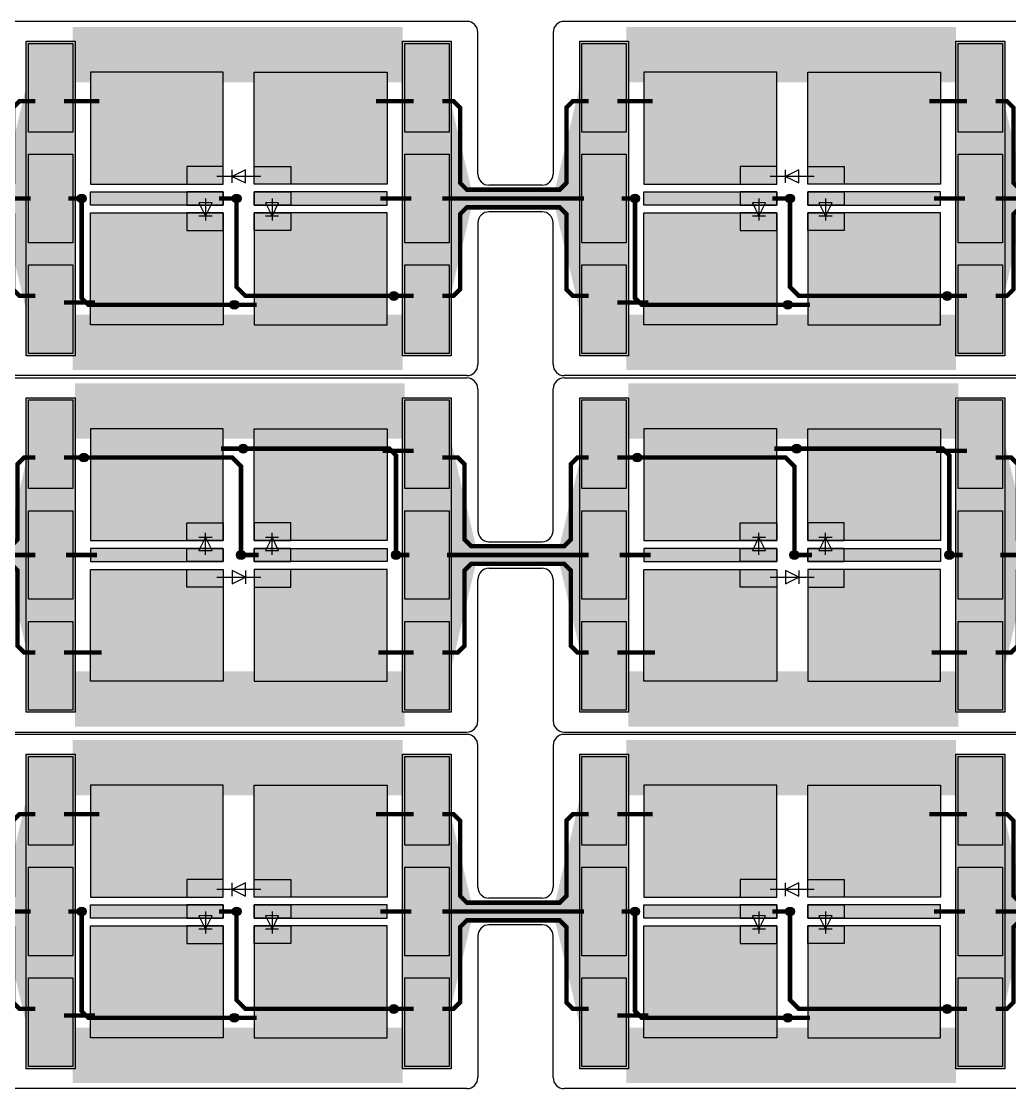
# Model space of a CAD drawing. Extents: x 1822 to 2392, y 725 to 1125.
# Drawn here: x 1992.88 to 2037.53, y 869.4 to 917.6 of the extents above; entities that cross this region are included whole.
import ezdxf

# ---------------------------------------------------------------- set-up
doc = ezdxf.new("R2010")
doc.units = 0
doc.header["$LTSCALE"] = 0.2
for name, color, linetype in [('BS', 1, 'CONTINUOUS'), ('Durchsteiger', 3, 'CONTINUOUS'), ('LED', 7, 'CONTINUOUS'), ('LS', 5, 'CONTINUOUS'), ('Rand', 6, 'CONTINUOUS')]:
    doc.layers.add(name, color=color, linetype=linetype)

msp = doc.modelspace()

# ---------------------------------------------------------------- hatches: boundary and pattern name
at = {"layer": 'BS'}
h = msp.add_hatch(color=256, dxfattribs=at)
h.paths.add_polyline_path([(1993.2, 902.6), (1995.2, 902.6), (1995.2, 906.6), (1993.2, 906.6)])
h.paths.add_polyline_path([(1993.2, 907.6), (1995.2, 907.6), (1995.2, 911.6), (1993.2, 911.6)])
h.paths.add_polyline_path([(1993.2, 912.6), (1995.2, 912.6), (1995.2, 916.6), (1993.2, 916.6)])
h = msp.add_hatch(color=256, dxfattribs=at)
h.paths.add_polyline_path([(2010.2, 902.6), (2012.2, 902.6), (2012.2, 906.6), (2010.2, 906.6)])
h.paths.add_polyline_path([(2010.2, 907.6), (2012.2, 907.6), (2012.2, 911.6), (2010.2, 911.6)])
h.paths.add_polyline_path([(2010.2, 912.6), (2012.2, 912.6), (2012.2, 916.6), (2010.2, 916.6)])
h = msp.add_hatch(color=256, dxfattribs=at)
h.paths.add_polyline_path([(2018.2, 902.6), (2020.2, 902.6), (2020.2, 906.6), (2018.2, 906.6)])
h.paths.add_polyline_path([(2018.2, 907.6), (2020.2, 907.6), (2020.2, 911.6), (2018.2, 911.6)])
h.paths.add_polyline_path([(2018.2, 912.6), (2020.2, 912.6), (2020.2, 916.6), (2018.2, 916.6)])
h = msp.add_hatch(color=256, dxfattribs=at)
h.paths.add_polyline_path([(2035.2, 902.6), (2037.2, 902.6), (2037.2, 906.6), (2035.2, 906.6)])
h.paths.add_polyline_path([(2035.2, 907.6), (2037.2, 907.6), (2037.2, 911.6), (2035.2, 911.6)])
h.paths.add_polyline_path([(2035.2, 912.6), (2037.2, 912.6), (2037.2, 916.6), (2035.2, 916.6)])
h = msp.add_hatch(color=256, dxfattribs=at)
h.paths.add_polyline_path([(2009.4, 903.9), (2009.4, 908.95), (2005.05, 908.95), (2005.05, 908.15), (2003.4, 908.15), (2003.4, 903.9)])
h.paths.add_polyline_path([(2009.4, 909.3), (2009.4, 909.9), (2005.05, 909.9), (2005.05, 909.3)])
h.paths.add_polyline_path([(2009.4, 910.25), (2009.4, 915.3), (2003.4, 915.3), (2003.4, 911.05), (2005.05, 911.05), (2005.05, 910.25)])
h.paths.add_polyline_path([(2000.35, 910.25), (2000.35, 911.05), (2002, 911.05), (2002, 915.3), (1996, 915.3), (1996, 910.25)])
h.paths.add_polyline_path([(2000.35, 909.3), (2000.35, 909.9), (1996, 909.9), (1996, 909.3)])
h.paths.add_polyline_path([(2002, 903.9), (2002, 908.15), (2000.35, 908.15), (2000.35, 908.95), (1996, 908.95), (1996, 903.9)])
h.paths.add_polyline_path([(2002, 908.15), (2002, 908.95), (2001.275, 908.95), (2001.2, 908.8), (2001.125, 908.95), (2000.35, 908.95), (2000.35, 908.15)], flags=17)
h.paths.add_polyline_path([(2002, 909.3), (2002, 909.9), (2000.35, 909.9), (2000.35, 909.3), (2000.95, 909.3), (2000.9, 909.4), (2001.5, 909.4), (2001.45, 909.3)])
h.paths.add_polyline_path([(2002, 910.25), (2002, 911.05), (2000.35, 911.05), (2000.35, 910.25)], flags=17)
h.paths.add_polyline_path([(2005.05, 910.25), (2005.05, 911.05), (2003.4, 911.05), (2003.4, 910.25)], flags=16)
h.paths.add_polyline_path([(2005.05, 909.3), (2005.05, 909.9), (2003.4, 909.9), (2003.4, 909.3), (2003.95, 909.3), (2003.9, 909.4), (2004.5, 909.4), (2004.45, 909.3)])
h.paths.add_polyline_path([(2005.05, 908.15), (2005.05, 908.95), (2004.275, 908.95), (2004.2, 908.8), (2004.125, 908.95), (2003.4, 908.95), (2003.4, 908.15)], flags=17)
h = msp.add_hatch(color=256, dxfattribs=at)
h.paths.add_polyline_path([(2034.4, 903.9), (2034.4, 908.95), (2030.05, 908.95), (2030.05, 908.15), (2028.4, 908.15), (2028.4, 903.9)])
h.paths.add_polyline_path([(2034.4, 909.3), (2034.4, 909.9), (2030.05, 909.9), (2030.05, 909.3)])
h.paths.add_polyline_path([(2034.4, 910.25), (2034.4, 915.3), (2028.4, 915.3), (2028.4, 911.05), (2030.05, 911.05), (2030.05, 910.25)])
h.paths.add_polyline_path([(2025.35, 910.25), (2025.35, 911.05), (2027, 911.05), (2027, 915.3), (2021, 915.3), (2021, 910.25)])
h.paths.add_polyline_path([(2025.35, 909.3), (2025.35, 909.9), (2021, 909.9), (2021, 909.3)])
h.paths.add_polyline_path([(2027, 903.9), (2027, 908.15), (2025.35, 908.15), (2025.35, 908.95), (2021, 908.95), (2021, 903.9)])
h.paths.add_polyline_path([(2027, 908.15), (2027, 908.95), (2026.275, 908.95), (2026.2, 908.8), (2026.125, 908.95), (2025.35, 908.95), (2025.35, 908.15)], flags=17)
h.paths.add_polyline_path([(2027, 909.3), (2027, 909.9), (2025.35, 909.9), (2025.35, 909.3), (2025.95, 909.3), (2025.9, 909.4), (2026.5, 909.4), (2026.45, 909.3)])
h.paths.add_polyline_path([(2027, 910.25), (2027, 911.05), (2025.35, 911.05), (2025.35, 910.25)], flags=17)
h.paths.add_polyline_path([(2030.05, 910.25), (2030.05, 911.05), (2028.4, 911.05), (2028.4, 910.25)], flags=16)
h.paths.add_polyline_path([(2030.05, 909.3), (2030.05, 909.9), (2028.4, 909.9), (2028.4, 909.3), (2028.95, 909.3), (2028.9, 909.4), (2029.5, 909.4), (2029.45, 909.3)])
h.paths.add_polyline_path([(2030.05, 908.15), (2030.05, 908.95), (2029.275, 908.95), (2029.2, 908.8), (2029.125, 908.95), (2028.4, 908.95), (2028.4, 908.15)], flags=17)
h = msp.add_hatch(color=256, dxfattribs=at)
h.paths.add_polyline_path([(1995.2, 900.5), (1993.2, 900.5), (1993.2, 896.5), (1995.2, 896.5)])
h.paths.add_polyline_path([(1995.2, 895.5), (1993.2, 895.5), (1993.2, 891.5), (1995.2, 891.5)])
h.paths.add_polyline_path([(1995.2, 890.5), (1993.2, 890.5), (1993.2, 886.5), (1995.2, 886.5)])
h = msp.add_hatch(color=256, dxfattribs=at)
h.paths.add_polyline_path([(2012.2, 900.5), (2010.2, 900.5), (2010.2, 896.5), (2012.2, 896.5)])
h.paths.add_polyline_path([(2012.2, 895.5), (2010.2, 895.5), (2010.2, 891.5), (2012.2, 891.5)])
h.paths.add_polyline_path([(2012.2, 890.5), (2010.2, 890.5), (2010.2, 886.5), (2012.2, 886.5)])
h = msp.add_hatch(color=256, dxfattribs=at)
h.paths.add_polyline_path([(2020.2, 900.5), (2018.2, 900.5), (2018.2, 896.5), (2020.2, 896.5)])
h.paths.add_polyline_path([(2020.2, 895.5), (2018.2, 895.5), (2018.2, 891.5), (2020.2, 891.5)])
h.paths.add_polyline_path([(2020.2, 890.5), (2018.2, 890.5), (2018.2, 886.5), (2020.2, 886.5)])
h = msp.add_hatch(color=256, dxfattribs=at)
h.paths.add_polyline_path([(2037.2, 900.5), (2035.2, 900.5), (2035.2, 896.5), (2037.2, 896.5)])
h.paths.add_polyline_path([(2037.2, 895.5), (2035.2, 895.5), (2035.2, 891.5), (2037.2, 891.5)])
h.paths.add_polyline_path([(2037.2, 890.5), (2035.2, 890.5), (2035.2, 886.5), (2037.2, 886.5)])
h = msp.add_hatch(color=256, dxfattribs=at)
h.paths.add_polyline_path([(1996, 899.2), (1996, 894.15), (2000.35, 894.15), (2000.35, 894.95), (2002, 894.95), (2002, 899.2)])
h.paths.add_polyline_path([(1996, 893.8), (1996, 893.2), (2000.35, 893.2), (2000.35, 893.8)])
h.paths.add_polyline_path([(1996, 892.85), (1996, 887.8), (2002, 887.8), (2002, 892.05), (2000.35, 892.05), (2000.35, 892.85)])
h.paths.add_polyline_path([(2005.05, 892.85), (2005.05, 892.05), (2003.4, 892.05), (2003.4, 887.8), (2009.4, 887.8), (2009.4, 892.85)])
h.paths.add_polyline_path([(2005.05, 893.8), (2005.05, 893.2), (2009.4, 893.2), (2009.4, 893.8)])
h.paths.add_polyline_path([(2003.4, 899.2), (2003.4, 894.95), (2005.05, 894.95), (2005.05, 894.15), (2009.4, 894.15), (2009.4, 899.2)])
h.paths.add_polyline_path([(2003.4, 894.95), (2003.4, 894.15), (2004.125, 894.15), (2004.2, 894.3), (2004.275, 894.15), (2005.05, 894.15), (2005.05, 894.95)], flags=17)
h.paths.add_polyline_path([(2003.4, 893.8), (2003.4, 893.2), (2005.05, 893.2), (2005.05, 893.8), (2004.45, 893.8), (2004.5, 893.7), (2003.9, 893.7), (2003.95, 893.8)])
h.paths.add_polyline_path([(2003.4, 892.85), (2003.4, 892.05), (2005.05, 892.05), (2005.05, 892.85)], flags=17)
h.paths.add_polyline_path([(2000.35, 892.85), (2000.35, 892.05), (2002, 892.05), (2002, 892.85)], flags=16)
h.paths.add_polyline_path([(2000.35, 893.8), (2000.35, 893.2), (2002, 893.2), (2002, 893.8), (2001.45, 893.8), (2001.5, 893.7), (2000.9, 893.7), (2000.95, 893.8)])
h.paths.add_polyline_path([(2000.35, 894.95), (2000.35, 894.15), (2001.125, 894.15), (2001.2, 894.3), (2001.275, 894.15), (2002, 894.15), (2002, 894.95)], flags=17)
h = msp.add_hatch(color=256, dxfattribs=at)
h.paths.add_polyline_path([(2021, 899.2), (2021, 894.15), (2025.35, 894.15), (2025.35, 894.95), (2027, 894.95), (2027, 899.2)])
h.paths.add_polyline_path([(2021, 893.8), (2021, 893.2), (2025.35, 893.2), (2025.35, 893.8)])
h.paths.add_polyline_path([(2021, 892.85), (2021, 887.8), (2027, 887.8), (2027, 892.05), (2025.35, 892.05), (2025.35, 892.85)])
h.paths.add_polyline_path([(2030.05, 892.85), (2030.05, 892.05), (2028.4, 892.05), (2028.4, 887.8), (2034.4, 887.8), (2034.4, 892.85)])
h.paths.add_polyline_path([(2030.05, 893.8), (2030.05, 893.2), (2034.4, 893.2), (2034.4, 893.8)])
h.paths.add_polyline_path([(2028.4, 899.2), (2028.4, 894.95), (2030.05, 894.95), (2030.05, 894.15), (2034.4, 894.15), (2034.4, 899.2)])
h.paths.add_polyline_path([(2028.4, 894.95), (2028.4, 894.15), (2029.125, 894.15), (2029.2, 894.3), (2029.275, 894.15), (2030.05, 894.15), (2030.05, 894.95)], flags=17)
h.paths.add_polyline_path([(2028.4, 893.8), (2028.4, 893.2), (2030.05, 893.2), (2030.05, 893.8), (2029.45, 893.8), (2029.5, 893.7), (2028.9, 893.7), (2028.95, 893.8)])
h.paths.add_polyline_path([(2028.4, 892.85), (2028.4, 892.05), (2030.05, 892.05), (2030.05, 892.85)], flags=17)
h.paths.add_polyline_path([(2025.35, 892.85), (2025.35, 892.05), (2027, 892.05), (2027, 892.85)], flags=16)
h.paths.add_polyline_path([(2025.35, 893.8), (2025.35, 893.2), (2027, 893.2), (2027, 893.8), (2026.45, 893.8), (2026.5, 893.7), (2025.9, 893.7), (2025.95, 893.8)])
h.paths.add_polyline_path([(2025.35, 894.95), (2025.35, 894.15), (2026.125, 894.15), (2026.2, 894.3), (2026.275, 894.15), (2027, 894.15), (2027, 894.95)], flags=17)
h = msp.add_hatch(color=256, dxfattribs=at)
h.paths.add_polyline_path([(1993.2, 870.4), (1995.2, 870.4), (1995.2, 874.4), (1993.2, 874.4)])
h.paths.add_polyline_path([(1993.2, 875.4), (1995.2, 875.4), (1995.2, 879.4), (1993.2, 879.4)])
h.paths.add_polyline_path([(1993.2, 880.4), (1995.2, 880.4), (1995.2, 884.4), (1993.2, 884.4)])
h = msp.add_hatch(color=256, dxfattribs=at)
h.paths.add_polyline_path([(2010.2, 870.4), (2012.2, 870.4), (2012.2, 874.4), (2010.2, 874.4)])
h.paths.add_polyline_path([(2010.2, 875.4), (2012.2, 875.4), (2012.2, 879.4), (2010.2, 879.4)])
h.paths.add_polyline_path([(2010.2, 880.4), (2012.2, 880.4), (2012.2, 884.4), (2010.2, 884.4)])
h = msp.add_hatch(color=256, dxfattribs=at)
h.paths.add_polyline_path([(2018.2, 870.4), (2020.2, 870.4), (2020.2, 874.4), (2018.2, 874.4)])
h.paths.add_polyline_path([(2018.2, 875.4), (2020.2, 875.4), (2020.2, 879.4), (2018.2, 879.4)])
h.paths.add_polyline_path([(2018.2, 880.4), (2020.2, 880.4), (2020.2, 884.4), (2018.2, 884.4)])
h = msp.add_hatch(color=256, dxfattribs=at)
h.paths.add_polyline_path([(2035.2, 870.4), (2037.2, 870.4), (2037.2, 874.4), (2035.2, 874.4)])
h.paths.add_polyline_path([(2035.2, 875.4), (2037.2, 875.4), (2037.2, 879.4), (2035.2, 879.4)])
h.paths.add_polyline_path([(2035.2, 880.4), (2037.2, 880.4), (2037.2, 884.4), (2035.2, 884.4)])
h = msp.add_hatch(color=256, dxfattribs=at)
h.paths.add_polyline_path([(2009.4, 871.7), (2009.4, 876.75), (2005.05, 876.75), (2005.05, 875.95), (2003.4, 875.95), (2003.4, 871.7)])
h.paths.add_polyline_path([(2009.4, 877.1), (2009.4, 877.7), (2005.05, 877.7), (2005.05, 877.1)])
h.paths.add_polyline_path([(2009.4, 878.05), (2009.4, 883.1), (2003.4, 883.1), (2003.4, 878.85), (2005.05, 878.85), (2005.05, 878.05)])
h.paths.add_polyline_path([(2000.35, 878.05), (2000.35, 878.85), (2002, 878.85), (2002, 883.1), (1996, 883.1), (1996, 878.05)])
h.paths.add_polyline_path([(2000.35, 877.1), (2000.35, 877.7), (1996, 877.7), (1996, 877.1)])
h.paths.add_polyline_path([(2002, 871.7), (2002, 875.95), (2000.35, 875.95), (2000.35, 876.75), (1996, 876.75), (1996, 871.7)])
h.paths.add_polyline_path([(2002, 875.95), (2002, 876.75), (2001.275, 876.75), (2001.2, 876.6), (2001.125, 876.75), (2000.35, 876.75), (2000.35, 875.95)], flags=17)
h.paths.add_polyline_path([(2002, 877.1), (2002, 877.7), (2000.35, 877.7), (2000.35, 877.1), (2000.95, 877.1), (2000.9, 877.2), (2001.5, 877.2), (2001.45, 877.1)])
h.paths.add_polyline_path([(2002, 878.05), (2002, 878.85), (2000.35, 878.85), (2000.35, 878.05)], flags=17)
h.paths.add_polyline_path([(2005.05, 878.05), (2005.05, 878.85), (2003.4, 878.85), (2003.4, 878.05)], flags=16)
h.paths.add_polyline_path([(2005.05, 877.1), (2005.05, 877.7), (2003.4, 877.7), (2003.4, 877.1), (2003.95, 877.1), (2003.9, 877.2), (2004.5, 877.2), (2004.45, 877.1)])
h.paths.add_polyline_path([(2005.05, 875.95), (2005.05, 876.75), (2004.275, 876.75), (2004.2, 876.6), (2004.125, 876.75), (2003.4, 876.75), (2003.4, 875.95)], flags=17)
h = msp.add_hatch(color=256, dxfattribs=at)
h.paths.add_polyline_path([(2034.4, 871.7), (2034.4, 876.75), (2030.05, 876.75), (2030.05, 875.95), (2028.4, 875.95), (2028.4, 871.7)])
h.paths.add_polyline_path([(2034.4, 877.1), (2034.4, 877.7), (2030.05, 877.7), (2030.05, 877.1)])
h.paths.add_polyline_path([(2034.4, 878.05), (2034.4, 883.1), (2028.4, 883.1), (2028.4, 878.85), (2030.05, 878.85), (2030.05, 878.05)])
h.paths.add_polyline_path([(2025.35, 878.05), (2025.35, 878.85), (2027, 878.85), (2027, 883.1), (2021, 883.1), (2021, 878.05)])
h.paths.add_polyline_path([(2025.35, 877.1), (2025.35, 877.7), (2021, 877.7), (2021, 877.1)])
h.paths.add_polyline_path([(2027, 871.7), (2027, 875.95), (2025.35, 875.95), (2025.35, 876.75), (2021, 876.75), (2021, 871.7)])
h.paths.add_polyline_path([(2027, 875.95), (2027, 876.75), (2026.275, 876.75), (2026.2, 876.6), (2026.125, 876.75), (2025.35, 876.75), (2025.35, 875.95)], flags=17)
h.paths.add_polyline_path([(2027, 877.1), (2027, 877.7), (2025.35, 877.7), (2025.35, 877.1), (2025.95, 877.1), (2025.9, 877.2), (2026.5, 877.2), (2026.45, 877.1)])
h.paths.add_polyline_path([(2027, 878.05), (2027, 878.85), (2025.35, 878.85), (2025.35, 878.05)], flags=17)
h.paths.add_polyline_path([(2030.05, 878.05), (2030.05, 878.85), (2028.4, 878.85), (2028.4, 878.05)], flags=16)
h.paths.add_polyline_path([(2030.05, 877.1), (2030.05, 877.7), (2028.4, 877.7), (2028.4, 877.1), (2028.95, 877.1), (2028.9, 877.2), (2029.5, 877.2), (2029.45, 877.1)])
h.paths.add_polyline_path([(2030.05, 875.95), (2030.05, 876.75), (2029.275, 876.75), (2029.2, 876.6), (2029.125, 876.75), (2028.4, 876.75), (2028.4, 875.95)], flags=17)
at = {"layer": 'Durchsteiger'}
for points in [[(1995.6, 909.4, 1), (1995.6, 909.8, 1)], [(2002.6, 909.4, 1), (2002.6, 909.8, 1)], [(2020.6, 909.4, 1), (2020.6, 909.8, 1)], [(2027.6, 909.4, 1), (2027.6, 909.8, 1)], [(2009.7, 905, 1), (2009.7, 905.4, 1)], [(2034.7, 905, 1), (2034.7, 905.4, 1)], [(2002.5, 904.6, 1), (2002.5, 905, 1)], [(2027.5, 904.6, 1), (2027.5, 905, 1)], [(2002.9, 898.5, 1), (2002.9, 898.1, 1)], [(2027.9, 898.5, 1), (2027.9, 898.1, 1)], [(1995.7, 898.1, 1), (1995.7, 897.7, 1)], [(2020.7, 898.1, 1), (2020.7, 897.7, 1)], [(2002.8, 893.7, 1), (2002.8, 893.3, 1)], [(2009.8, 893.7, 1), (2009.8, 893.3, 1)], [(2027.8, 893.7, 1), (2027.8, 893.3, 1)], [(2034.8, 893.7, 1), (2034.8, 893.3, 1)], [(1995.6, 877.2, 1), (1995.6, 877.6, 1)], [(2002.6, 877.2, 1), (2002.6, 877.6, 1)], [(2020.6, 877.2, 1), (2020.6, 877.6, 1)], [(2027.6, 877.2, 1), (2027.6, 877.6, 1)], [(2009.7, 872.8, 1), (2009.7, 873.2, 1)], [(2034.7, 872.8, 1), (2034.7, 873.2, 1)], [(2002.5, 872.4, 1), (2002.5, 872.8, 1)], [(2027.5, 872.4, 1), (2027.5, 872.8, 1)]]:
    msp.add_hatch(color=256, dxfattribs=at).paths.add_polyline_path(points)
at = {"layer": 'LS'}
for points in [[(1995.3, 916.7), (1993.1, 916.7), (1993.1, 902.5), (1995.3, 902.5)], [(2012.3, 916.7), (2010.1, 916.7), (2010.1, 902.5), (2012.3, 902.5)], [(2020.3, 916.7), (2018.1, 916.7), (2018.1, 902.5), (2020.3, 902.5)], [(2037.3, 916.7), (2035.1, 916.7), (2035.1, 902.5), (2037.3, 902.5)], [(1995.3, 900.6), (1993.1, 900.6), (1993.1, 886.4), (1995.3, 886.4)], [(2012.3, 900.6), (2010.1, 900.6), (2010.1, 886.4), (2012.3, 886.4)], [(2020.3, 900.6), (2018.1, 900.6), (2018.1, 886.4), (2020.3, 886.4)], [(2037.3, 900.6), (2035.1, 900.6), (2035.1, 886.4), (2037.3, 886.4)], [(1995.3, 884.5), (1993.1, 884.5), (1993.1, 870.3), (1995.3, 870.3)], [(2012.3, 884.5), (2010.1, 884.5), (2010.1, 870.3), (2012.3, 870.3)], [(2020.3, 884.5), (2018.1, 884.5), (2018.1, 870.3), (2020.3, 870.3)], [(2037.3, 884.5), (2035.1, 884.5), (2035.1, 870.3), (2037.3, 870.3)]]:
    msp.add_hatch(color=256, dxfattribs=at).paths.add_polyline_path(points)

# ---------------------------------------------------------------- linework, layer by layer
at = {"layer": 'BS'}
for p, q in [((2002.8, 909.6), (2002.6, 909.6)), ((2002.7, 909.7), (2002.7, 909.5)), ((2027.8, 909.6), (2027.6, 909.6)), ((2027.7, 909.7), (2027.7, 909.5)), ((2002.6, 893.5), (2002.8, 893.5)), ((2002.7, 893.4), (2002.7, 893.6)), ((2027.6, 893.5), (2027.8, 893.5)), ((2027.7, 893.4), (2027.7, 893.6)), ((2002.8, 877.4), (2002.6, 877.4)), ((2002.7, 877.5), (2002.7, 877.3)), ((2027.8, 877.4), (2027.6, 877.4)), ((2027.7, 877.5), (2027.7, 877.3))]:
    msp.add_line(p, q, dxfattribs=at)
for points in [[(1995.2, 916.6), (1995.2, 912.6), (1993.2, 912.6), (1993.2, 916.6)], [(2012.2, 916.6), (2012.2, 912.6), (2010.2, 912.6), (2010.2, 916.6)], [(2020.2, 916.6), (2020.2, 912.6), (2018.2, 912.6), (2018.2, 916.6)], [(2037.2, 916.6), (2037.2, 912.6), (2035.2, 912.6), (2035.2, 916.6)], [(2002, 910.25), (2002, 915.3), (1996, 915.3), (1996, 910.25)], [(2003.4, 910.25), (2003.4, 915.3), (2009.4, 915.3), (2009.4, 910.25)], [(2027, 910.25), (2027, 915.3), (2021, 915.3), (2021, 910.25)], [(2028.4, 910.25), (2028.4, 915.3), (2034.4, 915.3), (2034.4, 910.25)], [(1995.2, 911.6), (1995.2, 907.6), (1993.2, 907.6), (1993.2, 911.6)], [(2012.2, 911.6), (2012.2, 907.6), (2010.2, 907.6), (2010.2, 911.6)], [(2020.2, 911.6), (2020.2, 907.6), (2018.2, 907.6), (2018.2, 911.6)], [(2037.2, 911.6), (2037.2, 907.6), (2035.2, 907.6), (2035.2, 911.6)], [(2000.35, 911.05), (2000.35, 910.25), (2002, 910.25), (2002, 911.05)], [(2005.05, 911.05), (2005.05, 910.25), (2003.4, 910.25), (2003.4, 911.05)], [(2025.35, 911.05), (2025.35, 910.25), (2027, 910.25), (2027, 911.05)], [(2030.05, 911.05), (2030.05, 910.25), (2028.4, 910.25), (2028.4, 911.05)], [(2002, 909.9), (2002, 909.3), (1996, 909.3), (1996, 909.9)], [(2000.35, 909.9), (2000.35, 909.3), (2002, 909.3), (2002, 909.9)], [(2005.05, 909.9), (2005.05, 909.3), (2003.4, 909.3), (2003.4, 909.9)], [(2003.4, 909.9), (2003.4, 909.3), (2009.4, 909.3), (2009.4, 909.9)], [(2027, 909.9), (2027, 909.3), (2021, 909.3), (2021, 909.9)], [(2025.35, 909.9), (2025.35, 909.3), (2027, 909.3), (2027, 909.9)], [(2030.05, 909.9), (2030.05, 909.3), (2028.4, 909.3), (2028.4, 909.9)], [(2028.4, 909.9), (2028.4, 909.3), (2034.4, 909.3), (2034.4, 909.9)], [(2002, 908.95), (2002, 903.9), (1996, 903.9), (1996, 908.95)], [(2000.35, 908.95), (2000.35, 908.15), (2002, 908.15), (2002, 908.95)], [(2005.05, 908.95), (2005.05, 908.15), (2003.4, 908.15), (2003.4, 908.95)], [(2003.4, 908.95), (2003.4, 903.9), (2009.4, 903.9), (2009.4, 908.95)], [(2027, 908.95), (2027, 903.9), (2021, 903.9), (2021, 908.95)], [(2025.35, 908.95), (2025.35, 908.15), (2027, 908.15), (2027, 908.95)], [(2030.05, 908.95), (2030.05, 908.15), (2028.4, 908.15), (2028.4, 908.95)], [(2028.4, 908.95), (2028.4, 903.9), (2034.4, 903.9), (2034.4, 908.95)], [(1995.2, 906.6), (1995.2, 902.6), (1993.2, 902.6), (1993.2, 906.6)], [(2012.2, 906.6), (2012.2, 902.6), (2010.2, 902.6), (2010.2, 906.6)], [(2020.2, 906.6), (2020.2, 902.6), (2018.2, 902.6), (2018.2, 906.6)], [(2037.2, 906.6), (2037.2, 902.6), (2035.2, 902.6), (2035.2, 906.6)], [(1993.2, 896.5), (1993.2, 900.5), (1995.2, 900.5), (1995.2, 896.5)], [(2010.2, 896.5), (2010.2, 900.5), (2012.2, 900.5), (2012.2, 896.5)], [(2018.2, 896.5), (2018.2, 900.5), (2020.2, 900.5), (2020.2, 896.5)], [(2035.2, 896.5), (2035.2, 900.5), (2037.2, 900.5), (2037.2, 896.5)], [(2002, 894.15), (2002, 899.2), (1996, 899.2), (1996, 894.15)], [(2003.4, 894.15), (2003.4, 899.2), (2009.4, 899.2), (2009.4, 894.15)], [(2027, 894.15), (2027, 899.2), (2021, 899.2), (2021, 894.15)], [(2028.4, 894.15), (2028.4, 899.2), (2034.4, 899.2), (2034.4, 894.15)], [(1993.2, 891.5), (1993.2, 895.5), (1995.2, 895.5), (1995.2, 891.5)], [(2010.2, 891.5), (2010.2, 895.5), (2012.2, 895.5), (2012.2, 891.5)], [(2018.2, 891.5), (2018.2, 895.5), (2020.2, 895.5), (2020.2, 891.5)], [(2035.2, 891.5), (2035.2, 895.5), (2037.2, 895.5), (2037.2, 891.5)], [(2000.35, 894.15), (2000.35, 894.95), (2002, 894.95), (2002, 894.15)], [(2005.05, 894.15), (2005.05, 894.95), (2003.4, 894.95), (2003.4, 894.15)], [(2025.35, 894.15), (2025.35, 894.95), (2027, 894.95), (2027, 894.15)], [(2030.05, 894.15), (2030.05, 894.95), (2028.4, 894.95), (2028.4, 894.15)], [(2002, 893.2), (2002, 893.8), (1996, 893.8), (1996, 893.2)], [(2000.35, 893.2), (2000.35, 893.8), (2002, 893.8), (2002, 893.2)], [(2005.05, 893.2), (2005.05, 893.8), (2003.4, 893.8), (2003.4, 893.2)], [(2003.4, 893.2), (2003.4, 893.8), (2009.4, 893.8), (2009.4, 893.2)], [(2027, 893.2), (2027, 893.8), (2021, 893.8), (2021, 893.2)], [(2025.35, 893.2), (2025.35, 893.8), (2027, 893.8), (2027, 893.2)], [(2030.05, 893.2), (2030.05, 893.8), (2028.4, 893.8), (2028.4, 893.2)], [(2028.4, 893.2), (2028.4, 893.8), (2034.4, 893.8), (2034.4, 893.2)], [(2002, 892.85), (2002, 887.8), (1996, 887.8), (1996, 892.85)], [(2000.35, 892.05), (2000.35, 892.85), (2002, 892.85), (2002, 892.05)], [(2005.05, 892.05), (2005.05, 892.85), (2003.4, 892.85), (2003.4, 892.05)], [(2003.4, 892.85), (2003.4, 887.8), (2009.4, 887.8), (2009.4, 892.85)], [(2027, 892.85), (2027, 887.8), (2021, 887.8), (2021, 892.85)], [(2025.35, 892.05), (2025.35, 892.85), (2027, 892.85), (2027, 892.05)], [(2030.05, 892.05), (2030.05, 892.85), (2028.4, 892.85), (2028.4, 892.05)], [(2028.4, 892.85), (2028.4, 887.8), (2034.4, 887.8), (2034.4, 892.85)], [(1993.2, 886.5), (1993.2, 890.5), (1995.2, 890.5), (1995.2, 886.5)], [(2010.2, 886.5), (2010.2, 890.5), (2012.2, 890.5), (2012.2, 886.5)], [(2018.2, 886.5), (2018.2, 890.5), (2020.2, 890.5), (2020.2, 886.5)], [(2035.2, 886.5), (2035.2, 890.5), (2037.2, 890.5), (2037.2, 886.5)], [(1995.2, 884.4), (1995.2, 880.4), (1993.2, 880.4), (1993.2, 884.4)], [(2012.2, 884.4), (2012.2, 880.4), (2010.2, 880.4), (2010.2, 884.4)], [(2020.2, 884.4), (2020.2, 880.4), (2018.2, 880.4), (2018.2, 884.4)], [(2037.2, 884.4), (2037.2, 880.4), (2035.2, 880.4), (2035.2, 884.4)], [(2002, 878.05), (2002, 883.1), (1996, 883.1), (1996, 878.05)], [(2003.4, 878.05), (2003.4, 883.1), (2009.4, 883.1), (2009.4, 878.05)], [(2027, 878.05), (2027, 883.1), (2021, 883.1), (2021, 878.05)], [(2028.4, 878.05), (2028.4, 883.1), (2034.4, 883.1), (2034.4, 878.05)], [(1995.2, 879.4), (1995.2, 875.4), (1993.2, 875.4), (1993.2, 879.4)], [(2012.2, 879.4), (2012.2, 875.4), (2010.2, 875.4), (2010.2, 879.4)], [(2020.2, 879.4), (2020.2, 875.4), (2018.2, 875.4), (2018.2, 879.4)], [(2037.2, 879.4), (2037.2, 875.4), (2035.2, 875.4), (2035.2, 879.4)], [(2000.35, 878.85), (2000.35, 878.05), (2002, 878.05), (2002, 878.85)], [(2005.05, 878.85), (2005.05, 878.05), (2003.4, 878.05), (2003.4, 878.85)], [(2025.35, 878.85), (2025.35, 878.05), (2027, 878.05), (2027, 878.85)], [(2030.05, 878.85), (2030.05, 878.05), (2028.4, 878.05), (2028.4, 878.85)], [(2002, 877.7), (2002, 877.1), (1996, 877.1), (1996, 877.7)], [(2000.35, 877.7), (2000.35, 877.1), (2002, 877.1), (2002, 877.7)], [(2005.05, 877.7), (2005.05, 877.1), (2003.4, 877.1), (2003.4, 877.7)], [(2003.4, 877.7), (2003.4, 877.1), (2009.4, 877.1), (2009.4, 877.7)], [(2027, 877.7), (2027, 877.1), (2021, 877.1), (2021, 877.7)], [(2025.35, 877.7), (2025.35, 877.1), (2027, 877.1), (2027, 877.7)], [(2030.05, 877.7), (2030.05, 877.1), (2028.4, 877.1), (2028.4, 877.7)], [(2028.4, 877.7), (2028.4, 877.1), (2034.4, 877.1), (2034.4, 877.7)], [(2002, 876.75), (2002, 871.7), (1996, 871.7), (1996, 876.75)], [(2000.35, 876.75), (2000.35, 875.95), (2002, 875.95), (2002, 876.75)], [(2005.05, 876.75), (2005.05, 875.95), (2003.4, 875.95), (2003.4, 876.75)], [(2003.4, 876.75), (2003.4, 871.7), (2009.4, 871.7), (2009.4, 876.75)], [(2027, 876.75), (2027, 871.7), (2021, 871.7), (2021, 876.75)], [(2025.35, 876.75), (2025.35, 875.95), (2027, 875.95), (2027, 876.75)], [(2030.05, 876.75), (2030.05, 875.95), (2028.4, 875.95), (2028.4, 876.75)], [(2028.4, 876.75), (2028.4, 871.7), (2034.4, 871.7), (2034.4, 876.75)], [(1995.2, 874.4), (1995.2, 870.4), (1993.2, 870.4), (1993.2, 874.4)], [(2012.2, 874.4), (2012.2, 870.4), (2010.2, 870.4), (2010.2, 874.4)], [(2020.2, 874.4), (2020.2, 870.4), (2018.2, 870.4), (2018.2, 874.4)], [(2037.2, 874.4), (2037.2, 870.4), (2035.2, 870.4), (2035.2, 874.4)]]:
    msp.add_lwpolyline(points, close=True, dxfattribs=at)
at = {"layer": 'BS', "const_width": 0.2}
for points in [[(1993.5, 914), (1992.8, 914), (1992.5, 913.7), (1992.5, 910.3), (1992.2, 910), (1990.3, 910)], [(1996.4, 914), (1994.8, 914)], [(2010.6, 914), (2008.9, 914)], [(2015.3, 910), (2013, 910), (2012.7, 910.3), (2012.7, 913.7), (2012.4, 914), (2011.9, 914)], [(2018.5, 914), (2017.8, 914), (2017.5, 913.7), (2017.5, 910.3), (2017.2, 910), (2015.3, 910)], [(2021.4, 914), (2019.8, 914)], [(2035.6, 914), (2033.9, 914)], [(2040.3, 910), (2038, 910), (2037.7, 910.3), (2037.7, 913.7), (2037.4, 914), (2036.9, 914)], [(1993.3, 909.6), (1990.3, 909.6)], [(1995.5, 909.6), (1995, 909.6)], [(2002.5, 909.6), (2001.8, 909.6)], [(2010.5, 909.6), (2009.1, 909.6)], [(2015.3, 909.6), (2011.9, 909.6)], [(2018.3, 909.6), (2015.3, 909.6)], [(2020.5, 909.6), (2020, 909.6)], [(2027.5, 909.6), (2026.8, 909.6)], [(2035.5, 909.6), (2034.1, 909.6)], [(2040.3, 909.6), (2036.9, 909.6)], [(1993.5, 905.2), (1992.8, 905.2), (1992.5, 905.5), (1992.5, 908.9), (1992.2, 909.2), (1990.3, 909.2)], [(2015.3, 909.2), (2013, 909.2), (2012.7, 908.9), (2012.7, 905.5), (2012.4, 905.2), (2011.9, 905.2)], [(2018.5, 905.2), (2017.8, 905.2), (2017.5, 905.5), (2017.5, 908.9), (2017.2, 909.2), (2015.3, 909.2)], [(2040.3, 909.2), (2038, 909.2), (2037.7, 908.9), (2037.7, 905.5), (2037.4, 905.2), (2036.9, 905.2)], [(2009.8, 905.2), (2010.6, 905.2)], [(2034.8, 905.2), (2035.6, 905.2)], [(1996.2, 904.9), (1994.8, 904.9)], [(2003.5, 904.8), (2002.6, 904.8)], [(2021.2, 904.9), (2019.8, 904.9)], [(2028.5, 904.8), (2027.6, 904.8)], [(1990.1, 893.9), (1992.4, 893.9), (1992.7, 894.2), (1992.7, 897.6), (1993, 897.9), (1993.5, 897.9)], [(1995.6, 897.9), (1994.8, 897.9)], [(2001.9, 898.3), (2002.8, 898.3)], [(2009.2, 898.2), (2010.6, 898.2)], [(2011.9, 897.9), (2012.6, 897.9), (2012.9, 897.6), (2012.9, 894.2), (2013.2, 893.9), (2015.1, 893.9)], [(2015.1, 893.9), (2017.4, 893.9), (2017.7, 894.2), (2017.7, 897.6), (2018, 897.9), (2018.5, 897.9)], [(2020.6, 897.9), (2019.8, 897.9)], [(2026.9, 898.3), (2027.8, 898.3)], [(2034.2, 898.2), (2035.6, 898.2)], [(2036.9, 897.9), (2037.6, 897.9), (2037.9, 897.6), (2037.9, 894.2), (2038.2, 893.9), (2040.1, 893.9)], [(1990.1, 893.5), (1993.5, 893.5)], [(1990.1, 893.1), (1992.4, 893.1), (1992.7, 892.8), (1992.7, 889.4), (1993, 889.1), (1993.5, 889.1)], [(1994.9, 893.5), (1996.3, 893.5)], [(2002.9, 893.5), (2003.6, 893.5)], [(2009.9, 893.5), (2010.4, 893.5)], [(2011.9, 889.1), (2012.6, 889.1), (2012.9, 889.4), (2012.9, 892.8), (2013.2, 893.1), (2015.1, 893.1)], [(2012.1, 893.5), (2015.1, 893.5)], [(2015.1, 893.5), (2018.5, 893.5)], [(2015.1, 893.1), (2017.4, 893.1), (2017.7, 892.8), (2017.7, 889.4), (2018, 889.1), (2018.5, 889.1)], [(2019.9, 893.5), (2021.3, 893.5)], [(2027.9, 893.5), (2028.6, 893.5)], [(2034.9, 893.5), (2035.4, 893.5)], [(2036.9, 889.1), (2037.6, 889.1), (2037.9, 889.4), (2037.9, 892.8), (2038.2, 893.1), (2040.1, 893.1)], [(2037.1, 893.5), (2040.1, 893.5)], [(1994.8, 889.1), (1996.5, 889.1)], [(2009, 889.1), (2010.6, 889.1)], [(2019.8, 889.1), (2021.5, 889.1)], [(2034, 889.1), (2035.6, 889.1)], [(1993.5, 881.8), (1992.8, 881.8), (1992.5, 881.5), (1992.5, 878.1), (1992.2, 877.8), (1990.3, 877.8)], [(1996.4, 881.8), (1994.8, 881.8)], [(2010.6, 881.8), (2008.9, 881.8)], [(2015.3, 877.8), (2013, 877.8), (2012.7, 878.1), (2012.7, 881.5), (2012.4, 881.8), (2011.9, 881.8)], [(2018.5, 881.8), (2017.8, 881.8), (2017.5, 881.5), (2017.5, 878.1), (2017.2, 877.8), (2015.3, 877.8)], [(2021.4, 881.8), (2019.8, 881.8)], [(2035.6, 881.8), (2033.9, 881.8)], [(2040.3, 877.8), (2038, 877.8), (2037.7, 878.1), (2037.7, 881.5), (2037.4, 881.8), (2036.9, 881.8)], [(1993.3, 877.4), (1990.3, 877.4)], [(1995.5, 877.4), (1995, 877.4)], [(2002.5, 877.4), (2001.8, 877.4)], [(2010.5, 877.4), (2009.1, 877.4)], [(2015.3, 877.4), (2011.9, 877.4)], [(2018.3, 877.4), (2015.3, 877.4)], [(2020.5, 877.4), (2020, 877.4)], [(2027.5, 877.4), (2026.8, 877.4)], [(2035.5, 877.4), (2034.1, 877.4)], [(2040.3, 877.4), (2036.9, 877.4)], [(1993.5, 873), (1992.8, 873), (1992.5, 873.3), (1992.5, 876.7), (1992.2, 877), (1990.3, 877)], [(2015.3, 877), (2013, 877), (2012.7, 876.7), (2012.7, 873.3), (2012.4, 873), (2011.9, 873)], [(2018.5, 873), (2017.8, 873), (2017.5, 873.3), (2017.5, 876.7), (2017.2, 877), (2015.3, 877)], [(2040.3, 877), (2038, 877), (2037.7, 876.7), (2037.7, 873.3), (2037.4, 873), (2036.9, 873)], [(2009.8, 873), (2010.6, 873)], [(2034.8, 873), (2035.6, 873)], [(1996.2, 872.7), (1994.8, 872.7)], [(2003.5, 872.6), (2002.6, 872.6)], [(2021.2, 872.7), (2019.8, 872.7)], [(2028.5, 872.6), (2027.6, 872.6)]]:
    msp.add_lwpolyline(points, dxfattribs=at)
at = {"layer": 'Durchsteiger'}
for centre in [(1995.6, 909.6), (2002.6, 909.6), (2020.6, 909.6), (2027.6, 909.6), (2009.7, 905.2), (2034.7, 905.2), (2002.5, 904.8), (2027.5, 904.8), (2002.9, 898.3), (2027.9, 898.3), (1995.7, 897.9), (2020.7, 897.9), (2002.8, 893.5), (2009.8, 893.5), (2027.8, 893.5), (2034.8, 893.5), (1995.6, 877.4), (2002.6, 877.4), (2020.6, 877.4), (2027.6, 877.4), (2009.7, 873), (2034.7, 873), (2002.5, 872.6), (2027.5, 872.6)]:
    msp.add_circle(centre, 0.2, dxfattribs=at)
at = {"layer": 'LED'}
for p, q in [((2003.7, 910.6), (2001.7, 910.6)), ((2003, 910.9), (2002.4, 910.6)), ((2002.4, 910.3), (2002.4, 910.9)), ((2002.4, 910.6), (2003, 910.3)), ((2003, 910.3), (2003, 910.9)), ((2028.7, 910.6), (2026.7, 910.6)), ((2028, 910.9), (2027.4, 910.6)), ((2027.4, 910.3), (2027.4, 910.9)), ((2027.4, 910.6), (2028, 910.3)), ((2028, 910.3), (2028, 910.9)), ((2001.2, 909.6), (2001.2, 908.6)), ((2004.2, 909.6), (2004.2, 908.6)), ((2026.2, 909.6), (2026.2, 908.6)), ((2029.2, 909.6), (2029.2, 908.6)), ((2001.5, 909.4), (2000.9, 909.4)), ((2000.9, 909.4), (2001.2, 908.8)), ((2001.2, 908.8), (2001.5, 909.4)), ((2004.5, 909.4), (2003.9, 909.4)), ((2003.9, 909.4), (2004.2, 908.8)), ((2004.2, 908.8), (2004.5, 909.4)), ((2026.5, 909.4), (2025.9, 909.4)), ((2025.9, 909.4), (2026.2, 908.8)), ((2026.2, 908.8), (2026.5, 909.4)), ((2029.5, 909.4), (2028.9, 909.4)), ((2028.9, 909.4), (2029.2, 908.8)), ((2029.2, 908.8), (2029.5, 909.4)), ((2001.5, 908.8), (2000.9, 908.8)), ((2004.5, 908.8), (2003.9, 908.8)), ((2026.5, 908.8), (2025.9, 908.8)), ((2029.5, 908.8), (2028.9, 908.8)), ((2001.2, 894.3), (2000.9, 893.7)), ((2000.9, 894.3), (2001.5, 894.3)), ((2001.2, 893.5), (2001.2, 894.5)), ((2001.5, 893.7), (2001.2, 894.3)), ((2004.2, 894.3), (2003.9, 893.7)), ((2003.9, 894.3), (2004.5, 894.3)), ((2004.2, 893.5), (2004.2, 894.5)), ((2004.5, 893.7), (2004.2, 894.3)), ((2026.2, 894.3), (2025.9, 893.7)), ((2025.9, 894.3), (2026.5, 894.3)), ((2026.2, 893.5), (2026.2, 894.5)), ((2026.5, 893.7), (2026.2, 894.3)), ((2029.2, 894.3), (2028.9, 893.7)), ((2028.9, 894.3), (2029.5, 894.3)), ((2029.2, 893.5), (2029.2, 894.5)), ((2029.5, 893.7), (2029.2, 894.3)), ((2000.9, 893.7), (2001.5, 893.7)), ((2003.9, 893.7), (2004.5, 893.7)), ((2025.9, 893.7), (2026.5, 893.7)), ((2028.9, 893.7), (2029.5, 893.7)), ((2002.4, 892.8), (2002.4, 892.2)), ((2003, 892.5), (2002.4, 892.8)), ((2003, 892.8), (2003, 892.2)), ((2027.4, 892.8), (2027.4, 892.2)), ((2028, 892.5), (2027.4, 892.8)), ((2028, 892.8), (2028, 892.2)), ((2001.7, 892.5), (2003.7, 892.5)), ((2002.4, 892.2), (2003, 892.5)), ((2026.7, 892.5), (2028.7, 892.5)), ((2027.4, 892.2), (2028, 892.5)), ((2003, 878.7), (2002.4, 878.4)), ((2002.4, 878.1), (2002.4, 878.7)), ((2003, 878.1), (2003, 878.7)), ((2028, 878.7), (2027.4, 878.4)), ((2027.4, 878.1), (2027.4, 878.7)), ((2028, 878.1), (2028, 878.7)), ((2003.7, 878.4), (2001.7, 878.4)), ((2002.4, 878.4), (2003, 878.1)), ((2028.7, 878.4), (2026.7, 878.4)), ((2027.4, 878.4), (2028, 878.1)), ((2001.2, 877.4), (2001.2, 876.4)), ((2004.2, 877.4), (2004.2, 876.4)), ((2026.2, 877.4), (2026.2, 876.4)), ((2029.2, 877.4), (2029.2, 876.4)), ((2001.5, 877.2), (2000.9, 877.2)), ((2000.9, 877.2), (2001.2, 876.6)), ((2001.2, 876.6), (2001.5, 877.2)), ((2004.5, 877.2), (2003.9, 877.2)), ((2003.9, 877.2), (2004.2, 876.6)), ((2004.2, 876.6), (2004.5, 877.2)), ((2026.5, 877.2), (2025.9, 877.2)), ((2025.9, 877.2), (2026.2, 876.6)), ((2026.2, 876.6), (2026.5, 877.2)), ((2029.5, 877.2), (2028.9, 877.2)), ((2028.9, 877.2), (2029.2, 876.6)), ((2029.2, 876.6), (2029.5, 877.2)), ((2001.5, 876.6), (2000.9, 876.6)), ((2004.5, 876.6), (2003.9, 876.6)), ((2026.5, 876.6), (2025.9, 876.6)), ((2029.5, 876.6), (2028.9, 876.6))]:
    msp.add_line(p, q, dxfattribs=at)
at = {"layer": 'LS'}
for points, const_width in [([(2010.1, 916.1), (1995.2, 916.1)], 2.5), ([(2035.1, 916.1), (2020.2, 916.1)], 2.5), ([(2015.3, 909.6), (2013.2, 909.6)], 0.9), ([(2017, 909.6), (2015.3, 909.6)], 0.9), ([(2002.4, 904.8), (1995.9, 904.8), (1995.6, 905.1), (1995.6, 909.3), (1995.6, 909.5)], 0.2), ([(2009.6, 905.2), (2007.5, 905.2), (2003, 905.2), (2002.6, 905.6), (2002.6, 909.5)], 0.2), ([(2027.4, 904.8), (2020.9, 904.8), (2020.6, 905.1), (2020.6, 909.3), (2020.6, 909.5)], 0.2), ([(2034.6, 905.2), (2032.5, 905.2), (2028, 905.2), (2027.6, 905.6), (2027.6, 909.5)], 0.2), ([(2010.1, 903.1), (1995.2, 903.1)], 2.5), ([(2035.1, 903.1), (2020.2, 903.1)], 2.5), ([(1995.3, 900), (2010.2, 900)], 2.5), ([(2020.3, 900), (2035.2, 900)], 2.5), ([(1995.8, 897.9), (1997.9, 897.9), (2002.4, 897.9), (2002.8, 897.5), (2002.8, 893.6)], 0.2), ([(2003, 898.3), (2009.5, 898.3), (2009.8, 898), (2009.8, 893.8), (2009.8, 893.6)], 0.2), ([(2020.8, 897.9), (2022.9, 897.9), (2027.4, 897.9), (2027.8, 897.5), (2027.8, 893.6)], 0.2), ([(2028, 898.3), (2034.5, 898.3), (2034.8, 898), (2034.8, 893.8), (2034.8, 893.6)], 0.2), ([(2013.4, 893.5), (2015.1, 893.5)], 0.9), ([(2015.1, 893.5), (2017.2, 893.5)], 0.9), ([(1995.3, 887), (2010.2, 887)], 2.5), ([(2020.3, 887), (2035.2, 887)], 2.5), ([(2010.1, 883.9), (1995.2, 883.9)], 2.5), ([(2035.1, 883.9), (2020.2, 883.9)], 2.5), ([(2015.3, 877.4), (2013.2, 877.4)], 0.9), ([(2017, 877.4), (2015.3, 877.4)], 0.9), ([(2002.4, 872.6), (1995.9, 872.6), (1995.6, 872.9), (1995.6, 877.1), (1995.6, 877.3)], 0.2), ([(2009.6, 873), (2007.5, 873), (2003, 873), (2002.6, 873.4), (2002.6, 877.3)], 0.2), ([(2027.4, 872.6), (2020.9, 872.6), (2020.6, 872.9), (2020.6, 877.1), (2020.6, 877.3)], 0.2), ([(2034.6, 873), (2032.5, 873), (2028, 873), (2027.6, 873.4), (2027.6, 877.3)], 0.2), ([(2010.1, 870.9), (1995.2, 870.9)], 2.5), ([(2035.1, 870.9), (2020.2, 870.9)], 2.5)]:
    msp.add_lwpolyline(points, dxfattribs=dict(at, const_width=const_width))
for points in [[(1988.2, 909.6, 0.9, 11, 0), (1987, 909.6, 15, 15, 0)], [(1992, 909.6, 0.9, 11, 0), (1993.2, 909.6, 15, 15, 0)], [(2013.2, 909.6, 0.9, 11, 0), (2012, 909.6, 15, 15, 0)], [(2017, 909.6, 0.9, 11, 0), (2018.2, 909.6, 15, 15, 0)], [(2038.2, 909.6, 0.9, 11, 0), (2037, 909.6, 15, 15, 0)], [(2042, 909.6, 0.9, 11, 0), (2043.2, 909.6, 15, 15, 0)], [(1988.4, 893.5, 0.9, 11, 0), (1987.2, 893.5, 15, 15, 0)], [(1992.2, 893.5, 0.9, 11, 0), (1993.4, 893.5, 15, 15, 0)], [(2013.4, 893.5, 0.9, 11, 0), (2012.2, 893.5, 15, 15, 0)], [(2017.2, 893.5, 0.9, 11, 0), (2018.4, 893.5, 15, 15, 0)], [(2038.4, 893.5, 0.9, 11, 0), (2037.2, 893.5, 15, 15, 0)], [(2042.2, 893.5, 0.9, 11, 0), (2043.4, 893.5, 15, 15, 0)], [(1988.2, 877.4, 0.9, 11, 0), (1987, 877.4, 15, 15, 0)], [(1992, 877.4, 0.9, 11, 0), (1993.2, 877.4, 15, 15, 0)], [(2013.2, 877.4, 0.9, 11, 0), (2012, 877.4, 15, 15, 0)], [(2017, 877.4, 0.9, 11, 0), (2018.2, 877.4, 15, 15, 0)], [(2038.2, 877.4, 0.9, 11, 0), (2037, 877.4, 15, 15, 0)], [(2042, 877.4, 0.9, 11, 0), (2043.2, 877.4, 15, 15, 0)]]:
    msp.add_lwpolyline(points, format="xyseb", dxfattribs=at)
for points in [[(1995.3, 916.7), (1995.3, 902.5), (1993.1, 902.5), (1993.1, 916.7)], [(2012.3, 916.7), (2012.3, 902.5), (2010.1, 902.5), (2010.1, 916.7)], [(2020.3, 916.7), (2020.3, 902.5), (2018.1, 902.5), (2018.1, 916.7)], [(2037.3, 916.7), (2037.3, 902.5), (2035.1, 902.5), (2035.1, 916.7)], [(1993.1, 886.4), (1993.1, 900.6), (1995.3, 900.6), (1995.3, 886.4)], [(2010.1, 886.4), (2010.1, 900.6), (2012.3, 900.6), (2012.3, 886.4)], [(2018.1, 886.4), (2018.1, 900.6), (2020.3, 900.6), (2020.3, 886.4)], [(2035.1, 886.4), (2035.1, 900.6), (2037.3, 900.6), (2037.3, 886.4)], [(1995.3, 884.5), (1995.3, 870.3), (1993.1, 870.3), (1993.1, 884.5)], [(2012.3, 884.5), (2012.3, 870.3), (2010.1, 870.3), (2010.1, 884.5)], [(2020.3, 884.5), (2020.3, 870.3), (2018.1, 870.3), (2018.1, 884.5)], [(2037.3, 884.5), (2037.3, 870.3), (2035.1, 870.3), (2035.1, 884.5)]]:
    msp.add_lwpolyline(points, close=True, dxfattribs=at)
at = {"layer": 'Rand'}
for p, q in [((2013, 917.6), (1992.4, 917.6)), ((2038, 917.6), (2017.4, 917.6)), ((2013.5, 910.7), (2013.5, 917.1)), ((2016.9, 917.1), (2016.9, 910.7)), ((2015.3, 910.2), (2014, 910.2)), ((2015.3, 910.2), (2014, 910.2)), ((2016.4, 910.2), (2015.3, 910.2)), ((2016.4, 910.2), (2015.3, 910.2)), ((2015.3, 909), (2014, 909)), ((2015.3, 909), (2014, 909)), ((2016.4, 909), (2015.3, 909)), ((2016.4, 909), (2015.3, 909)), ((2013.5, 908.5), (2013.5, 902.1)), ((2016.9, 902.1), (2016.9, 908.5)), ((2013, 901.6), (1992.4, 901.6)), ((1992.4, 901.5), (2013, 901.5)), ((2038, 901.6), (2017.4, 901.6)), ((2017.4, 901.5), (2038, 901.5)), ((2013.5, 901), (2013.5, 894.6)), ((2016.9, 894.6), (2016.9, 901)), ((2014, 894.1), (2015.1, 894.1)), ((2014, 894.1), (2015.1, 894.1)), ((2015.1, 894.1), (2016.4, 894.1)), ((2015.1, 894.1), (2016.4, 894.1)), ((2014, 892.9), (2015.1, 892.9)), ((2014, 892.9), (2015.1, 892.9)), ((2015.1, 892.9), (2016.4, 892.9)), ((2015.1, 892.9), (2016.4, 892.9)), ((2013.5, 886), (2013.5, 892.4)), ((2016.9, 892.4), (2016.9, 886)), ((1992.4, 885.5), (2013, 885.5)), ((2017.4, 885.5), (2038, 885.5)), ((2013, 885.4), (1992.4, 885.4)), ((2038, 885.4), (2017.4, 885.4)), ((2013.5, 878.5), (2013.5, 884.9)), ((2016.9, 884.9), (2016.9, 878.5)), ((2015.3, 878), (2014, 878)), ((2015.3, 878), (2014, 878)), ((2016.4, 878), (2015.3, 878)), ((2016.4, 878), (2015.3, 878)), ((2015.3, 876.8), (2014, 876.8)), ((2015.3, 876.8), (2014, 876.8)), ((2016.4, 876.8), (2015.3, 876.8)), ((2016.4, 876.8), (2015.3, 876.8)), ((2013.5, 876.3), (2013.5, 869.9)), ((2016.9, 869.9), (2016.9, 876.3)), ((2013, 869.4), (1992.4, 869.4)), ((2038, 869.4), (2017.4, 869.4))]:
    msp.add_line(p, q, dxfattribs=at)
for centre, start, end in [((2013, 917.1), 0, 90), ((2017.4, 917.1), 90, 180), ((2014, 910.7), 180, 270), ((2016.4, 910.7), 270, 0), ((2014, 908.5), 90, 180), ((2016.4, 908.5), 0, 90), ((2013, 902.1), 270, 0), ((2017.4, 902.1), 180, 270), ((2013, 901), 0, 90), ((2017.4, 901), 90, 180), ((2014, 894.6), 180, 270), ((2016.4, 894.6), 270, 0), ((2014, 892.4), 90, 180), ((2016.4, 892.4), 0, 90), ((2013, 886), 270, 0), ((2017.4, 886), 180, 270), ((2013, 884.9), 0, 90), ((2017.4, 884.9), 90, 180), ((2014, 878.5), 180, 270), ((2016.4, 878.5), 270, 0), ((2014, 876.3), 90, 180), ((2016.4, 876.3), 0, 90), ((2013, 869.9), 270, 0), ((2017.4, 869.9), 180, 270)]:
    msp.add_arc(centre, 0.5, start, end, dxfattribs=at)

doc.saveas('drawing.dxf')
